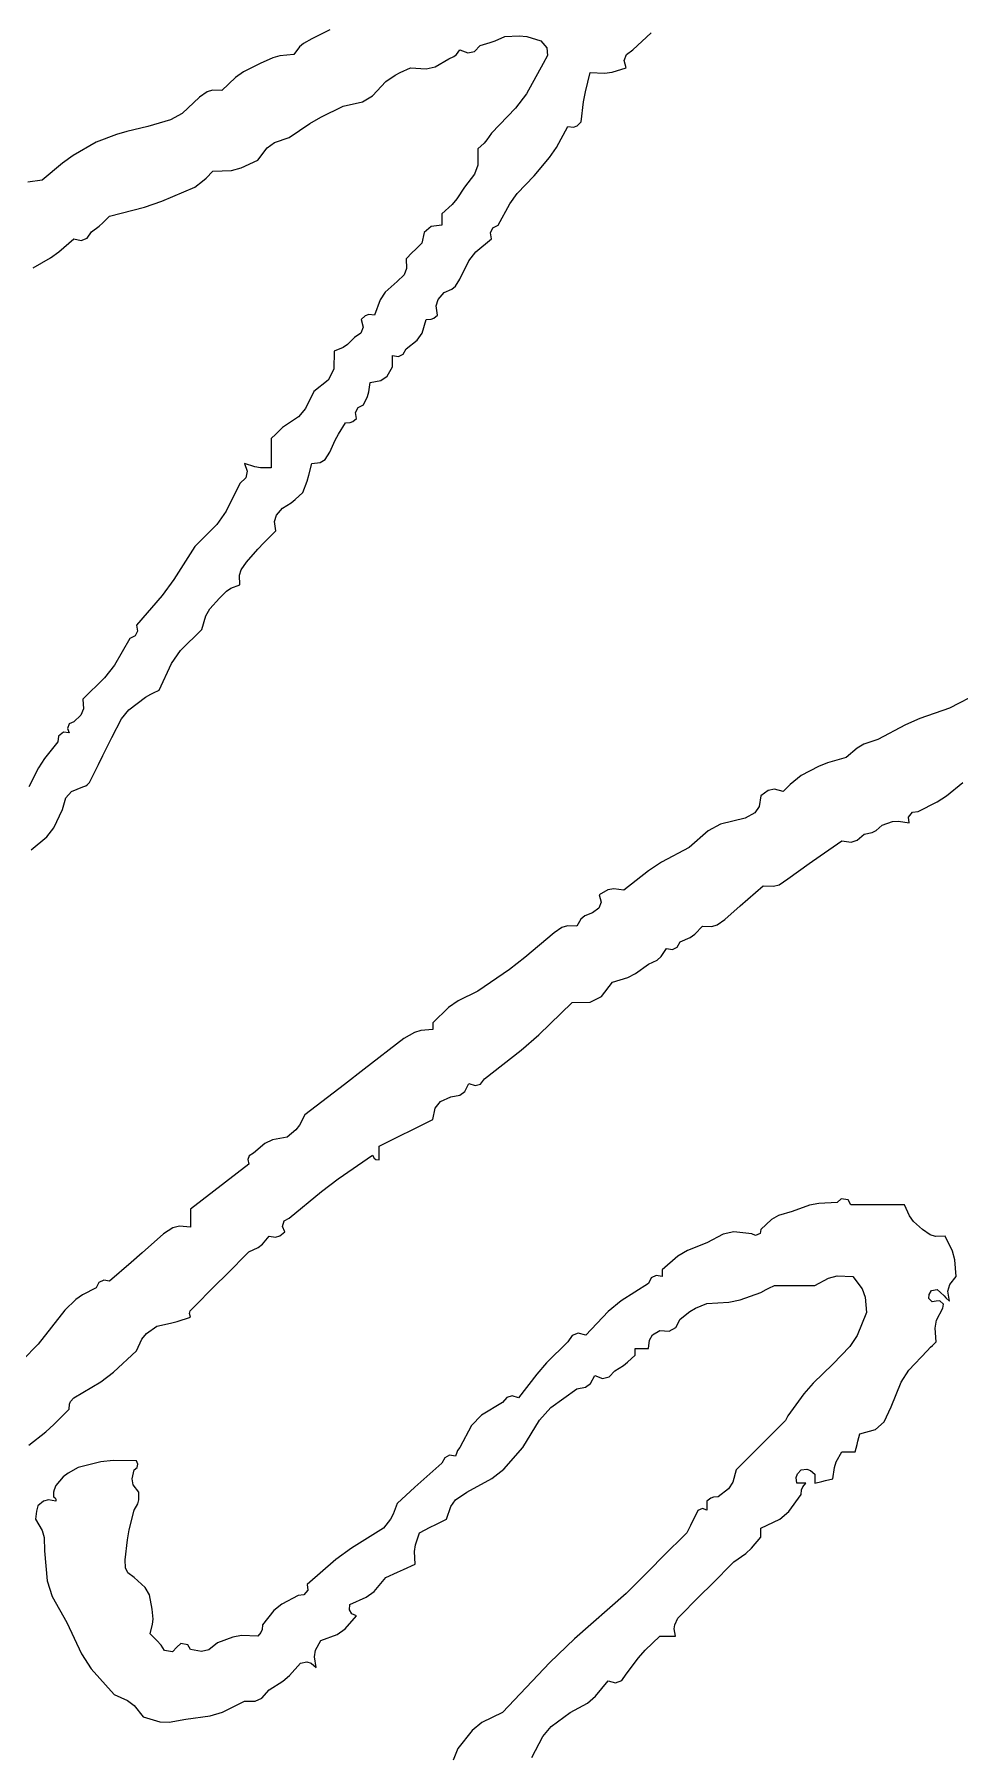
# Model space of a CAD drawing. Header units: inches. Extents: x 0 to 508000, y 0 to 738838.
# Drawn here: x 507009.3 to 507064.1, y 201163.1 to 201265 of the extents above; entities that cross this region are included whole.
import ezdxf

# ---------------------------------------------------------------- set-up
doc = ezdxf.new("R2010")
doc.units = ezdxf.units.IN
doc.header["$LTSCALE"] = 1000
doc.header["$MEASUREMENT"] = 0
doc.layers.get('0').update_dxf_attribs({"true_color": 0xffffff})
doc.layers.add('TK-TEXT', color=4, linetype='Continuous', true_color=0x00ffff)

# ---------------------------------------------------------------- blocks, each defined once
blk = doc.blocks.new('A$C4E5A0049')
at = {"lineweight": -3}
for p, q in [((23.6963, 15.955), (23.6705, 15.9407)), ((23.7518, 15.9828), (23.6963, 15.955)), ((24.2485, 15.943), (24.264, 15.9486)), ((24.264, 15.9486), (24.2936, 15.962)), ((24.2936, 15.962), (24.3383, 15.9645)), ((24.3383, 15.9645), (24.362, 15.9616)), ((24.362, 15.9616), (24.4048, 15.9481)), ((24.4048, 15.9481), (24.423, 15.927)), ((24.6895, 15.9203), (24.7462, 15.9728)), ((23.5758, 15.8964), (23.5365, 15.8786)), ((23.5978, 15.9022), (23.5758, 15.8964)), ((23.6407, 15.9064), (23.5978, 15.9022)), ((23.6584, 15.9301), (23.6407, 15.9064)), ((23.6705, 15.9407), (23.6584, 15.9301)), ((24.12, 15.8925), (24.1361, 15.9)), ((24.1361, 15.9), (24.1438, 15.9062)), ((24.1438, 15.9062), (24.1547, 15.9203)), ((24.1547, 15.9203), (24.1786, 15.9112)), ((24.1786, 15.9112), (24.1994, 15.9158)), ((24.1994, 15.9158), (24.2172, 15.9342)), ((24.2172, 15.9342), (24.2485, 15.943)), ((24.4255, 15.9029), (24.4117, 15.8786)), ((24.423, 15.927), (24.4255, 15.9029)), ((24.6629, 15.8877), (24.67, 15.9068)), ((24.67, 15.9068), (24.6895, 15.9203)), ((23.4849, 15.8526), (23.4602, 15.8352)), ((23.5365, 15.8786), (23.4849, 15.8526)), ((23.9255, 15.823), (23.9544, 15.8425)), ((23.9544, 15.8425), (23.9699, 15.8509)), ((23.9699, 15.8509), (24.0019, 15.8647)), ((24.0019, 15.8647), (24.0503, 15.862)), ((24.0503, 15.862), (24.0778, 15.8685)), ((24.0778, 15.8685), (24.12, 15.8925)), ((24.4117, 15.8786), (24.3602, 15.7845)), ((24.5429, 15.7905), (24.5576, 15.8508)), ((24.5576, 15.8508), (24.6023, 15.8483)), ((24.6023, 15.8483), (24.626, 15.8512)), ((24.626, 15.8512), (24.6687, 15.8647)), ((24.6687, 15.8647), (24.6629, 15.8877)), ((23.3727, 15.7911), (23.349, 15.7744)), ((23.3894, 15.7961), (23.3727, 15.7911)), ((23.4184, 15.7953), (23.3894, 15.7961)), ((23.4602, 15.8352), (23.4184, 15.7953)), ((23.884, 15.7783), (23.9255, 15.823)), ((24.5373, 15.7597), (24.5429, 15.7905)), ((23.349, 15.7744), (23.2955, 15.7241)), ((23.7242, 15.7127), (23.7935, 15.7466)), ((23.7935, 15.7466), (23.853, 15.7603)), ((23.853, 15.7603), (23.884, 15.7783)), ((24.327, 15.7399), (24.2519, 15.6633)), ((24.3602, 15.7845), (24.327, 15.7399)), ((24.5298, 15.698), (24.5373, 15.7597)), ((23.1892, 15.6841), (23.1243, 15.6685)), ((23.2599, 15.704), (23.1892, 15.6841)), ((23.2955, 15.7241), (23.2599, 15.704)), ((23.6268, 15.6494), (23.6905, 15.6931)), ((23.6905, 15.6931), (23.7242, 15.7127)), ((24.453, 15.619), (24.4881, 15.6841)), ((24.4881, 15.6841), (24.5056, 15.6821)), ((24.5056, 15.6821), (24.517, 15.686)), ((24.517, 15.686), (24.5298, 15.698)), ((23.0294, 15.6355), (22.9589, 15.5943)), ((23.0921, 15.6587), (23.0294, 15.6355)), ((23.1243, 15.6685), (23.0921, 15.6587)), ((23.5582, 15.6182), (23.5813, 15.6347)), ((23.5813, 15.6347), (23.6268, 15.6494)), ((24.2291, 15.632), (24.2103, 15.6147)), ((24.2377, 15.642), (24.2291, 15.632)), ((24.2519, 15.6633), (24.2377, 15.642)), ((22.9589, 15.5943), (22.925, 15.5703)), ((23.4777, 15.5556), (23.5296, 15.5799)), ((23.5296, 15.5799), (23.5582, 15.6182)), ((24.2103, 15.6147), (24.2096, 15.5646)), ((24.3839, 15.5313), (24.4317, 15.5878)), ((24.4317, 15.5878), (24.453, 15.619)), ((22.925, 15.5703), (22.8627, 15.5174)), ((23.3585, 15.5146), (23.3697, 15.5244)), ((23.3697, 15.5244), (23.3906, 15.5452)), ((23.3906, 15.5452), (23.4478, 15.5481)), ((23.4478, 15.5481), (23.4777, 15.5556)), ((24.1995, 15.536), (24.1686, 15.4966)), ((24.2096, 15.5646), (24.1995, 15.536)), ((24.3316, 15.4768), (24.3839, 15.5313)), ((22.8627, 15.5174), (22.8182, 15.5118)), ((23.2324, 15.4529), (23.3351, 15.4966)), ((23.3351, 15.4966), (23.3585, 15.5146)), ((24.1686, 15.4966), (24.145, 15.4601)), ((24.3086, 15.4451), (24.3316, 15.4768)), ((23.0711, 15.4063), (23.179, 15.4347)), ((23.179, 15.4347), (23.2324, 15.4529)), ((24.1307, 15.443), (24.0991, 15.4132)), ((24.145, 15.4601), (24.1307, 15.443)), ((24.2728, 15.3785), (24.3086, 15.4451)), ((23.0156, 15.3577), (23.0389, 15.3757)), ((23.0389, 15.3757), (23.0501, 15.3855)), ((23.0501, 15.3855), (23.0711, 15.4063)), ((24.0659, 15.3747), (24.0443, 15.3555)), ((24.0991, 15.3785), (24.0659, 15.3747)), ((24.0991, 15.4132), (24.0991, 15.3993)), ((24.0991, 15.3993), (24.0991, 15.3924)), ((24.0991, 15.3924), (24.0991, 15.3785)), ((24.2488, 15.3552), (24.2562, 15.37)), ((24.2562, 15.37), (24.2728, 15.3785)), ((22.9139, 15.2958), (22.96, 15.3368)), ((22.96, 15.3368), (22.983, 15.331)), ((22.983, 15.331), (23.002, 15.3382)), ((23.002, 15.3382), (23.0156, 15.3577)), ((24.0366, 15.3229), (24.0172, 15.3035)), ((24.0443, 15.3555), (24.0366, 15.3229)), ((24.2035, 15.2959), (24.2519, 15.3368)), ((24.2519, 15.3368), (24.2488, 15.3552)), ((22.835, 15.2465), (22.8884, 15.2773)), ((22.8884, 15.2773), (22.9139, 15.2958)), ((24.0074, 15.2938), (23.988, 15.2743)), ((23.988, 15.2743), (23.9898, 15.2444)), ((24.0172, 15.3035), (24.0074, 15.2938)), ((24.1547, 15.2118), (24.1824, 15.2688)), ((24.1824, 15.2688), (24.2035, 15.2959)), ((23.9602, 15.2049), (23.9233, 15.171)), ((23.9821, 15.2252), (23.9602, 15.2049)), ((23.9898, 15.2444), (23.9821, 15.2252)), ((24.1407, 15.1903), (24.1547, 15.2118)), ((23.9233, 15.171), (23.9079, 15.1477)), ((24.087, 15.1483), (24.1061, 15.1701)), ((24.1061, 15.1701), (24.1294, 15.1807)), ((24.1294, 15.1807), (24.1407, 15.1903)), ((23.8619, 15.0988), (23.8491, 15.0868)), ((23.8733, 15.1026), (23.8619, 15.0988)), ((23.8908, 15.1007), (23.8733, 15.1026)), ((23.9079, 15.1477), (23.8908, 15.1007)), ((24.0738, 15.0911), (24.0852, 15.1007)), ((24.0813, 15.1294), (24.087, 15.1483)), ((24.0852, 15.1007), (24.0813, 15.1294)), ((23.8477, 15.0447), (23.8282, 15.0312)), ((23.8549, 15.0637), (23.8477, 15.0447)), ((23.8491, 15.0868), (23.8549, 15.0637)), ((24.0227, 15.0234), (24.0375, 15.0448)), ((24.0375, 15.0448), (24.0505, 15.0868)), ((24.0505, 15.0868), (24.0654, 15.0877)), ((24.0654, 15.0877), (24.0738, 15.0911)), ((23.7937, 15.0006), (23.7657, 14.9895)), ((23.8073, 15.0096), (23.7937, 15.0006)), ((23.8282, 15.0312), (23.8073, 15.0096)), ((23.9795, 14.9799), (23.988, 14.9965)), ((23.988, 14.9965), (24.0227, 15.0234)), ((23.7657, 14.9895), (23.7642, 14.9336)), ((23.9295, 14.9115), (23.9463, 14.9409)), ((23.9463, 14.9617), (23.9463, 14.9756)), ((23.9463, 14.9756), (23.9647, 14.9724)), ((23.9463, 14.9548), (23.9463, 14.9617)), ((23.9463, 14.9409), (23.9463, 14.9548)), ((23.9647, 14.9724), (23.9795, 14.9799)), ((23.747, 14.8992), (23.7032, 14.8645)), ((23.7642, 14.9336), (23.747, 14.8992)), ((23.8732, 14.8635), (23.8769, 14.8923)), ((23.8769, 14.8923), (23.9103, 14.898)), ((23.9103, 14.898), (23.9295, 14.9115)), ((23.7032, 14.8645), (23.6769, 14.8116)), ((23.856, 14.8228), (23.8688, 14.8489)), ((23.8688, 14.8489), (23.8732, 14.8635)), ((23.6549, 14.7865), (23.606, 14.7534)), ((23.6769, 14.8116), (23.6549, 14.7865)), ((23.8237, 14.7715), (23.8352, 14.7811)), ((23.832, 14.7995), (23.8394, 14.8144)), ((23.8352, 14.7811), (23.832, 14.7995)), ((23.8394, 14.8144), (23.856, 14.8228)), ((23.5851, 14.7325), (23.5712, 14.7186)), ((23.5921, 14.7395), (23.5851, 14.7325)), ((23.606, 14.7534), (23.5921, 14.7395)), ((23.7691, 14.7142), (23.7789, 14.7324)), ((23.7789, 14.7324), (23.8005, 14.7673)), ((23.8005, 14.7673), (23.8154, 14.7682)), ((23.8154, 14.7682), (23.8237, 14.7715)), ((23.5712, 14.7186), (23.5712, 14.6825)), ((23.5712, 14.6825), (23.5712, 14.6645)), ((23.7383, 14.6545), (23.7518, 14.677)), ((23.7518, 14.677), (23.7691, 14.7142)), ((23.5199, 14.6313), (23.4879, 14.6422)), ((23.4879, 14.6422), (23.497, 14.6183)), ((23.497, 14.6183), (23.4924, 14.5975)), ((23.5374, 14.6284), (23.5199, 14.6313)), ((23.5712, 14.6283), (23.5374, 14.6284)), ((23.5712, 14.6645), (23.5712, 14.6283)), ((23.6874, 14.6055), (23.6963, 14.6422)), ((23.6963, 14.6422), (23.7224, 14.6446)), ((23.7224, 14.6446), (23.7383, 14.6545)), ((23.474, 14.5797), (23.4319, 14.4939)), ((23.4924, 14.5975), (23.474, 14.5797)), ((23.6685, 14.5519), (23.6818, 14.5873)), ((23.6818, 14.5873), (23.6874, 14.6055)), ((23.606, 14.5033), (23.6327, 14.5204)), ((23.6327, 14.5204), (23.6454, 14.5303)), ((23.6454, 14.5303), (23.6685, 14.5519)), ((23.4319, 14.4939), (23.4026, 14.4529)), ((23.5812, 14.4626), (23.5868, 14.4815)), ((23.5851, 14.4338), (23.5812, 14.4626)), ((23.5868, 14.4815), (23.606, 14.5033)), ((23.4026, 14.4529), (23.3351, 14.3852)), ((23.5478, 14.3961), (23.5851, 14.4338)), ((23.3351, 14.3852), (23.2702, 14.2829)), ((23.4948, 14.3366), (23.5297, 14.3766)), ((23.5297, 14.3766), (23.5478, 14.3961)), ((23.4731, 14.2961), (23.4781, 14.3129)), ((23.4781, 14.3129), (23.4948, 14.3366)), ((23.2702, 14.2829), (23.2337, 14.2338)), ((23.4115, 14.2255), (23.4324, 14.247)), ((23.4324, 14.247), (23.446, 14.2561)), ((23.446, 14.2561), (23.474, 14.2671)), ((23.474, 14.2671), (23.4731, 14.2961)), ((23.2337, 14.2338), (23.1545, 14.1421)), ((23.3812, 14.1925), (23.4115, 14.2255)), ((23.1545, 14.1421), (23.1577, 14.1237)), ((23.3559, 14.1282), (23.3689, 14.1711)), ((23.3689, 14.1711), (23.3812, 14.1925)), ((23.1336, 14.1004), (23.0861, 14.0181)), ((23.1502, 14.1089), (23.1336, 14.1004)), ((23.1577, 14.1237), (23.1502, 14.1089)), ((23.2906, 14.0638), (23.3559, 14.1282)), ((23.2625, 14.0239), (23.2906, 14.0638)), ((23.0861, 14.0181), (23.0558, 13.9792)), ((23.2239, 13.9407), (23.2625, 14.0239)), ((23.0558, 13.9792), (22.9878, 13.9129)), ((23.1823, 13.9198), (23.1989, 13.9282)), ((23.1989, 13.9282), (23.2073, 13.9323)), ((23.2073, 13.9323), (23.2239, 13.9407)), ((25.7604, 13.9328), (25.6689, 13.8851)), ((22.9899, 13.883), (22.9821, 13.8636)), ((22.9878, 13.9129), (22.9899, 13.883)), ((23.1076, 13.8528), (23.1305, 13.8803)), ((23.1305, 13.8803), (23.1823, 13.9198)), ((25.6689, 13.8851), (25.5774, 13.8529)), ((22.9464, 13.8371), (22.9406, 13.8226)), ((22.9406, 13.8226), (22.9461, 13.8087)), ((22.96, 13.8434), (22.9464, 13.8371)), ((22.9821, 13.8636), (22.96, 13.8434)), ((23.0781, 13.7948), (23.1076, 13.8528)), ((25.5324, 13.8333), (25.4467, 13.7879)), ((25.5774, 13.8529), (25.5324, 13.8333)), ((22.9114, 13.7809), (22.8697, 13.7294)), ((22.9132, 13.7986), (22.9114, 13.7809)), ((22.9284, 13.8108), (22.9132, 13.7986)), ((22.9461, 13.8087), (22.9284, 13.8108)), ((23.0503, 13.7392), (23.0781, 13.7948)), ((25.4042, 13.7737), (25.3832, 13.7617)), ((25.4467, 13.7879), (25.4042, 13.7737)), ((22.8697, 13.7294), (22.8513, 13.701)), ((23.0364, 13.7115), (23.0503, 13.7392)), ((25.2919, 13.7159), (25.2635, 13.7045)), ((25.3494, 13.7323), (25.2919, 13.7159)), ((25.3832, 13.7617), (25.3494, 13.7323)), ((22.8513, 13.701), (22.8211, 13.642)), ((23.0086, 13.6559), (23.0364, 13.7115)), ((25.2105, 13.6767), (25.1871, 13.6587)), ((25.2635, 13.7045), (25.2105, 13.6767)), ((22.9253, 13.5725), (22.9356, 13.6085)), ((22.9356, 13.6085), (22.9531, 13.628)), ((22.9531, 13.628), (22.9878, 13.642)), ((22.9878, 13.642), (22.9971, 13.6455)), ((22.9971, 13.6455), (23.0017, 13.6486)), ((23.0017, 13.6486), (23.0086, 13.6559)), ((25.0855, 13.6142), (25.0797, 13.5808)), ((25.1084, 13.6308), (25.0855, 13.6142)), ((25.1274, 13.6346), (25.1084, 13.6308)), ((25.1549, 13.6281), (25.1274, 13.6346)), ((25.1759, 13.6489), (25.1549, 13.6281)), ((25.1871, 13.6587), (25.1759, 13.6489)), ((25.6308, 13.5956), (25.6592, 13.6141)), ((25.6592, 13.6141), (25.7106, 13.6559)), ((22.8986, 13.5151), (22.9253, 13.5725)), ((25.0663, 13.5616), (25.0368, 13.5448)), ((25.0797, 13.5808), (25.0663, 13.5616)), ((25.5418, 13.5485), (25.554, 13.5638)), ((25.554, 13.5638), (25.5717, 13.5656)), ((25.5717, 13.5656), (25.6308, 13.5956)), ((22.8772, 13.4875), (22.8986, 13.5151)), ((24.922, 13.5061), (24.8632, 13.4545)), ((24.9608, 13.5263), (24.922, 13.5061)), ((25.0368, 13.5448), (24.9608, 13.5263)), ((25.4295, 13.5004), (25.4424, 13.5069)), ((25.4424, 13.5069), (25.4606, 13.5239)), ((25.4606, 13.5239), (25.4922, 13.5346)), ((25.4922, 13.5346), (25.5109, 13.5362)), ((25.5109, 13.5362), (25.5439, 13.5309)), ((25.5439, 13.5309), (25.5418, 13.5485)), ((22.828, 13.4475), (22.8772, 13.4875)), ((24.8632, 13.4545), (24.7783, 13.409)), ((25.2684, 13.4286), (25.3355, 13.4753)), ((25.3355, 13.4753), (25.3643, 13.4713)), ((25.3643, 13.4713), (25.3832, 13.477)), ((25.3832, 13.477), (25.405, 13.4961)), ((25.405, 13.4961), (25.4295, 13.5004)), ((24.7783, 13.409), (24.7374, 13.3822)), ((25.1688, 13.3572), (25.2351, 13.405)), ((25.2351, 13.405), (25.2684, 13.4286)), ((24.7374, 13.3822), (24.6618, 13.3225)), ((25.1425, 13.3395), (25.1688, 13.3572)), ((24.6126, 13.3236), (24.5854, 13.3086)), ((24.5854, 13.3086), (24.5912, 13.2856)), ((24.631, 13.3269), (24.6126, 13.3236)), ((24.6618, 13.3225), (24.631, 13.3269)), ((25.0217, 13.2737), (25.0453, 13.2945)), ((25.0453, 13.2945), (25.0924, 13.3364)), ((25.0924, 13.3364), (25.124, 13.3345)), ((25.124, 13.3345), (25.1425, 13.3395)), ((24.5408, 13.2434), (24.529, 13.2334)), ((24.5645, 13.253), (24.5408, 13.2434)), ((24.584, 13.2666), (24.5645, 13.253)), ((24.5912, 13.2856), (24.584, 13.2666)), ((24.9743, 13.2322), (25.0217, 13.2737)), ((24.4464, 13.1905), (24.3555, 13.1139)), ((24.4702, 13.2072), (24.4464, 13.1905)), ((24.4869, 13.2122), (24.4702, 13.2072)), ((24.5159, 13.2113), (24.4869, 13.2122)), ((24.529, 13.2334), (24.5159, 13.2113)), ((24.8665, 13.1764), (24.8814, 13.1868)), ((24.8814, 13.1868), (24.9049, 13.2113)), ((24.9049, 13.2113), (24.9339, 13.2105)), ((24.9339, 13.2105), (24.9506, 13.2155)), ((24.9506, 13.2155), (24.9743, 13.2322)), ((24.7772, 13.1174), (24.7937, 13.1419)), ((24.7937, 13.1419), (24.8121, 13.1387)), ((24.8121, 13.1387), (24.8269, 13.1461)), ((24.8269, 13.1461), (24.8354, 13.1627)), ((24.8354, 13.1627), (24.8665, 13.1764)), ((24.3081, 13.0776), (24.2103, 13.0099)), ((24.3555, 13.1139), (24.3081, 13.0776)), ((24.6975, 13.0646), (24.7382, 13.0933)), ((24.7382, 13.0933), (24.7646, 13.1064)), ((24.7646, 13.1064), (24.7772, 13.1174)), ((24.5923, 12.9939), (24.627, 13.0377)), ((24.627, 13.0377), (24.6743, 13.053)), ((24.6743, 13.053), (24.6975, 13.0646)), ((24.1491, 12.9806), (24.1198, 12.9601)), ((24.2103, 13.0099), (24.1491, 12.9806)), ((24.3982, 12.8758), (24.502, 12.9752)), ((24.502, 12.9752), (24.5579, 12.9767)), ((24.5579, 12.9767), (24.5923, 12.9939)), ((24.1198, 12.9601), (24.0713, 12.9127)), ((23.981, 12.864), (23.8589, 12.7694)), ((24.014, 12.8825), (23.981, 12.864)), ((24.0337, 12.8885), (24.014, 12.8825)), ((24.0713, 12.8918), (24.0337, 12.8885)), ((24.0713, 12.9127), (24.0713, 12.9043)), ((24.0713, 12.9043), (24.0713, 12.9002)), ((24.0713, 12.9002), (24.0713, 12.8918)), ((24.3438, 12.8283), (24.3982, 12.8758)), ((24.2311, 12.739), (24.3438, 12.8283)), ((23.8589, 12.7694), (23.7978, 12.7222)), ((23.7978, 12.7222), (23.6754, 12.6279)), ((24.1694, 12.7006), (24.1825, 12.7251)), ((24.1825, 12.7251), (24.2016, 12.7184)), ((24.2016, 12.7184), (24.2184, 12.7232)), ((24.2184, 12.7232), (24.2311, 12.739)), ((24.0782, 12.6489), (24.0944, 12.6691)), ((24.0944, 12.6691), (24.1269, 12.6834)), ((24.1269, 12.6834), (24.1541, 12.6891)), ((24.1541, 12.6891), (24.1694, 12.7006)), ((23.6754, 12.6279), (23.6586, 12.5965)), ((24.0046, 12.5807), (24.0713, 12.614)), ((24.0713, 12.614), (24.0782, 12.6489)), ((23.5746, 12.5502), (23.551, 12.5392)), ((23.6199, 12.5584), (23.5746, 12.5502)), ((23.6467, 12.5817), (23.6199, 12.5584)), ((23.6586, 12.5965), (23.6467, 12.5817)), ((23.9046, 12.5306), (23.9713, 12.5641)), ((23.9713, 12.5641), (24.0046, 12.5807)), ((23.5032, 12.5016), (23.4984, 12.4896)), ((23.5157, 12.5098), (23.5032, 12.5016)), ((23.551, 12.5392), (23.5157, 12.5098)), ((23.7777, 12.4296), (23.8838, 12.5028)), ((23.8838, 12.5028), (23.8889, 12.4942)), ((23.8889, 12.4942), (23.8947, 12.4903)), ((23.9046, 12.514), (23.9046, 12.5306)), ((23.9046, 12.5056), (23.9046, 12.514)), ((23.9046, 12.489), (23.9046, 12.5056)), ((23.5018, 12.4751), (23.4291, 12.4201)), ((23.4984, 12.4896), (23.5018, 12.4751)), ((23.8947, 12.4903), (23.9046, 12.489)), ((23.393, 12.3923), (23.3212, 12.3361)), ((23.4291, 12.4201), (23.393, 12.3923)), ((23.6268, 12.3084), (23.7261, 12.3906)), ((23.7261, 12.3906), (23.7777, 12.4296)), ((23.3212, 12.3361), (23.3212, 12.3139)), ((25.236, 12.3485), (25.1827, 12.3292)), ((25.265, 12.3543), (25.236, 12.3485)), ((25.3216, 12.357), (25.265, 12.3543)), ((25.334, 12.3685), (25.3216, 12.357)), ((25.3553, 12.3649), (25.334, 12.3685)), ((25.3633, 12.35), (25.3553, 12.3649)), ((25.43, 12.35), (25.3633, 12.35)), ((25.4633, 12.35), (25.43, 12.35)), ((25.53, 12.35), (25.4633, 12.35)), ((25.5448, 12.3152), (25.53, 12.35)), ((23.2869, 12.2834), (23.2667, 12.2783)), ((23.3212, 12.2806), (23.2869, 12.2834)), ((23.3212, 12.3139), (23.3212, 12.3028)), ((23.3212, 12.3028), (23.3212, 12.2806)), ((23.6056, 12.2827), (23.6114, 12.2999)), ((23.6129, 12.2667), (23.6056, 12.2827)), ((23.6114, 12.2999), (23.6268, 12.3084)), ((25.1179, 12.3045), (25.0855, 12.2736)), ((25.1396, 12.317), (25.1179, 12.3045)), ((25.1827, 12.3292), (25.1396, 12.317)), ((25.557, 12.2984), (25.5448, 12.3152)), ((25.5856, 12.2736), (25.557, 12.2984)), ((23.2378, 12.2597), (23.1714, 12.2011)), ((23.2667, 12.2783), (23.2378, 12.2597)), ((23.5305, 12.2175), (23.5443, 12.2282)), ((23.5443, 12.2282), (23.5643, 12.2528)), ((23.5643, 12.2528), (23.5843, 12.2495)), ((23.5843, 12.2495), (23.5977, 12.2534)), ((23.5977, 12.2534), (23.6129, 12.2667)), ((24.9188, 12.232), (24.8582, 12.209)), ((24.9684, 12.2592), (24.9188, 12.232)), ((25.0013, 12.2658), (24.9684, 12.2592)), ((25.0577, 12.2597), (25.0013, 12.2658)), ((25.0689, 12.2545), (25.0577, 12.2597)), ((25.0829, 12.2615), (25.0689, 12.2545)), ((25.0855, 12.2736), (25.0829, 12.2615)), ((25.6093, 12.2569), (25.5856, 12.2736)), ((25.626, 12.2519), (25.6093, 12.2569)), ((25.655, 12.2528), (25.626, 12.2519)), ((25.6777, 12.2061), (25.655, 12.2528)), ((23.1714, 12.2011), (23.1381, 12.1719)), ((23.4323, 12.1347), (23.5018, 12.2042)), ((23.5018, 12.2042), (23.5305, 12.2175)), ((24.8286, 12.1913), (24.7798, 12.1486)), ((24.8582, 12.209), (24.8286, 12.1913)), ((25.6851, 12.1795), (25.6777, 12.2061)), ((25.6898, 12.1278), (25.6851, 12.1795)), ((23.1381, 12.1719), (23.0711, 12.1139)), ((23.3976, 12.1), (23.4323, 12.1347)), ((24.7466, 12.1235), (24.7382, 12.1069)), ((24.7615, 12.1309), (24.7466, 12.1235)), ((24.7798, 12.1278), (24.7615, 12.1309)), ((24.7798, 12.1486), (24.7798, 12.1403)), ((24.7798, 12.1403), (24.7798, 12.1361)), ((24.7798, 12.1361), (24.7798, 12.1278)), ((25.2522, 12.1), (25.2947, 12.1234)), ((25.2947, 12.1234), (25.3218, 12.1297)), ((25.3218, 12.1297), (25.3703, 12.1278)), ((25.3703, 12.1278), (25.3988, 12.0898)), ((25.6694, 12.1035), (25.6898, 12.1278)), ((22.9869, 12.0713), (22.9666, 12.0568)), ((23.0294, 12.093), (22.9869, 12.0713)), ((23.0379, 12.1096), (23.0294, 12.093)), ((23.0528, 12.1171), (23.0379, 12.1096)), ((23.0711, 12.1139), (23.0528, 12.1171)), ((23.3281, 12.0305), (23.3976, 12.1)), ((24.7382, 12.1069), (24.6533, 12.0527)), ((25.0216, 12.0556), (25.0855, 12.0791)), ((25.0855, 12.0791), (25.1021, 12.0875)), ((25.1021, 12.0875), (25.1105, 12.0916)), ((25.1105, 12.0916), (25.1271, 12.1)), ((25.1271, 12.1), (25.1772, 12.1)), ((25.1772, 12.1), (25.2022, 12.1)), ((25.2022, 12.1), (25.2522, 12.1)), ((25.3988, 12.0898), (25.4085, 12.064)), ((25.6047, 12.0605), (25.6064, 12.0722)), ((25.6064, 12.0722), (25.6128, 12.0848)), ((25.6128, 12.0848), (25.6304, 12.0884)), ((25.6304, 12.0884), (25.6412, 12.0791)), ((25.6412, 12.0791), (25.6523, 12.068)), ((25.6523, 12.068), (25.6578, 12.0625)), ((25.6637, 12.0826), (25.6694, 12.1035)), ((25.6689, 12.0514), (25.6637, 12.0826)), ((22.9322, 12.0236), (22.8498, 11.9184)), ((22.9666, 12.0568), (22.9322, 12.0236)), ((23.3185, 12.0139), (23.3206, 12.0219)), ((23.3212, 12.0027), (23.3185, 12.0139)), ((23.3206, 12.0219), (23.3281, 12.0305)), ((24.6133, 12.0199), (24.5437, 11.9472)), ((24.6533, 12.0527), (24.6133, 12.0199)), ((24.8354, 11.9958), (24.8654, 12.0201)), ((24.8654, 12.0201), (24.8829, 12.0302)), ((24.8829, 12.0302), (24.9188, 12.0444)), ((24.9188, 12.0444), (24.9868, 12.0483)), ((24.9868, 12.0483), (25.0216, 12.0556)), ((25.4119, 12.0166), (25.3834, 11.9459)), ((25.4085, 12.064), (25.4119, 12.0166)), ((25.6156, 12.0496), (25.6047, 12.0605)), ((25.6273, 12.0514), (25.6156, 12.0496)), ((25.6389, 12.0531), (25.6273, 12.0514)), ((25.629, 11.9926), (25.6481, 12.0305)), ((25.6498, 12.0422), (25.6389, 12.0531)), ((25.6481, 12.0305), (25.6498, 12.0422)), ((25.6578, 12.0625), (25.6689, 12.0514)), ((23.1848, 11.9521), (23.217, 11.9749)), ((23.217, 11.9749), (23.2593, 11.9835)), ((23.2593, 11.9835), (23.2803, 11.9891)), ((23.2803, 11.9891), (23.3212, 12.0027)), ((24.7505, 11.9475), (24.7729, 11.9611)), ((24.7729, 11.9611), (24.8014, 11.9587)), ((24.8014, 11.9587), (24.8223, 11.9703)), ((24.8223, 11.9703), (24.8354, 11.9958)), ((25.6242, 11.9687), (25.629, 11.9926)), ((25.6273, 11.9263), (25.6242, 11.9687)), ((22.8498, 11.9184), (22.8012, 11.8698)), ((23.1545, 11.8985), (23.1705, 11.9347)), ((23.1705, 11.9347), (23.1848, 11.9521)), ((24.4881, 11.9263), (24.4228, 11.8608)), ((24.5016, 11.9458), (24.4881, 11.9263)), ((24.5207, 11.953), (24.5016, 11.9458)), ((24.5437, 11.9472), (24.5207, 11.953)), ((24.7382, 11.9055), (24.7405, 11.9316)), ((24.7405, 11.9316), (24.7505, 11.9475)), ((25.361, 11.9115), (25.3077, 11.8569)), ((25.3834, 11.9459), (25.361, 11.9115)), ((25.5995, 11.8985), (25.6106, 11.9097)), ((25.6106, 11.9097), (25.6161, 11.9152)), ((25.6161, 11.9152), (25.6273, 11.9263)), ((23.0832, 11.8323), (23.1545, 11.8985)), ((24.4228, 11.8608), (24.392, 11.8258)), ((24.6607, 11.8531), (24.6734, 11.863)), ((24.6734, 11.863), (24.6965, 11.8847)), ((24.6965, 11.8972), (24.6965, 11.9055)), ((24.6965, 11.9055), (24.7132, 11.9055)), ((24.6965, 11.893), (24.6965, 11.8972)), ((24.6965, 11.8847), (24.6965, 11.893)), ((24.7132, 11.9055), (24.7215, 11.9055)), ((24.7215, 11.9055), (24.7382, 11.9055)), ((25.3077, 11.8569), (25.2468, 11.7981)), ((25.5432, 11.8382), (25.5995, 11.8985)), ((22.96, 11.7527), (23.0435, 11.8025)), ((23.0435, 11.8025), (23.0832, 11.8323)), ((24.392, 11.8258), (24.3353, 11.7527)), ((24.5584, 11.7976), (24.5715, 11.8221)), ((24.5715, 11.8221), (24.5954, 11.813)), ((24.5954, 11.813), (24.6161, 11.8176)), ((24.6161, 11.8176), (24.634, 11.836)), ((24.634, 11.836), (24.6607, 11.8531)), ((25.4883, 11.7249), (25.5196, 11.8012)), ((25.5196, 11.8012), (25.5432, 11.8382)), ((22.9504, 11.7412), (22.96, 11.7527)), ((24.2993, 11.7545), (24.2867, 11.7388)), ((24.3162, 11.7594), (24.2993, 11.7545)), ((24.3353, 11.7527), (24.3162, 11.7594)), ((24.4363, 11.7227), (24.5159, 11.7805)), ((24.5159, 11.7805), (24.5431, 11.7861)), ((24.5431, 11.7861), (24.5584, 11.7976)), ((25.2185, 11.7657), (25.1688, 11.6971)), ((25.2468, 11.7981), (25.2185, 11.7657)), ((22.8989, 11.6705), (22.9461, 11.7179)), ((22.9461, 11.7179), (22.9471, 11.7329)), ((22.9471, 11.7329), (22.9504, 11.7412)), ((24.2209, 11.6995), (24.1906, 11.6676)), ((24.2867, 11.7388), (24.2209, 11.6995)), ((24.4004, 11.6838), (24.4363, 11.7227)), ((25.1688, 11.6971), (25.166, 11.6916)), ((25.467, 11.6783), (25.4883, 11.7249)), ((22.8211, 11.6068), (22.8737, 11.6481)), ((22.8737, 11.6481), (22.8989, 11.6705)), ((24.1906, 11.6676), (24.1547, 11.5999)), ((24.3492, 11.5999), (24.4004, 11.6838)), ((25.1619, 11.6832), (25.1007, 11.6221)), ((25.1647, 11.6888), (25.1619, 11.6832)), ((25.166, 11.6916), (25.1647, 11.6888)), ((25.3855, 11.6193), (25.3911, 11.6415)), ((25.3911, 11.6415), (25.4404, 11.6555)), ((25.4404, 11.6555), (25.467, 11.6783)), ((24.1475, 11.5897), (24.1446, 11.5839)), ((24.1547, 11.5999), (24.1475, 11.5897)), ((24.2907, 11.5329), (24.3492, 11.5999)), ((25.0702, 11.5915), (25.0091, 11.5304)), ((25.1007, 11.6221), (25.0702, 11.5915)), ((25.3772, 11.586), (25.3828, 11.6082)), ((25.3828, 11.6082), (25.3855, 11.6193)), ((22.9739, 11.5373), (22.9425, 11.5205)), ((23.0444, 11.5552), (22.9739, 11.5373)), ((23.0818, 11.5596), (23.0444, 11.5552)), ((23.1545, 11.5582), (23.0818, 11.5596)), ((23.1475, 11.5304), (23.1564, 11.5377)), ((23.1588, 11.5476), (23.1545, 11.5582)), ((23.1564, 11.5377), (23.1588, 11.5476)), ((24.0991, 11.5512), (24.0431, 11.5017)), ((24.1076, 11.5678), (24.0991, 11.5512)), ((24.1224, 11.5753), (24.1076, 11.5678)), ((24.1408, 11.5721), (24.1224, 11.5753)), ((24.1446, 11.5839), (24.1408, 11.5721)), ((25.3077, 11.5026), (25.3128, 11.5374)), ((25.3128, 11.5374), (25.3187, 11.5551)), ((25.3187, 11.5551), (25.3355, 11.586)), ((25.3355, 11.586), (25.3522, 11.586)), ((25.3522, 11.586), (25.3605, 11.586)), ((25.3605, 11.586), (25.3772, 11.586)), ((22.9044, 11.4818), (22.8994, 11.4685)), ((22.9277, 11.5087), (22.9044, 11.4818)), ((22.9425, 11.5205), (22.9277, 11.5087)), ((23.1406, 11.5029), (23.1475, 11.5304)), ((23.1444, 11.4836), (23.1406, 11.5029)), ((23.1614, 11.4609), (23.1444, 11.4836)), ((24.0431, 11.5017), (24.0153, 11.4767)), ((24.1755, 11.4609), (24.2537, 11.5033)), ((24.2537, 11.5033), (24.2907, 11.5329)), ((24.9983, 11.4918), (24.985, 11.4719)), ((25.0091, 11.5304), (24.9983, 11.4918)), ((25.1946, 11.5062), (25.1984, 11.5176)), ((25.1966, 11.4887), (25.1946, 11.5062)), ((25.2077, 11.4887), (25.1966, 11.4887)), ((25.1984, 11.5176), (25.2105, 11.5304)), ((25.2133, 11.4887), (25.2077, 11.4887)), ((25.2105, 11.5304), (25.228, 11.5324)), ((25.2244, 11.4887), (25.2133, 11.4887)), ((25.2148, 11.4773), (25.2244, 11.4887)), ((25.228, 11.5324), (25.2394, 11.5286)), ((25.2394, 11.5286), (25.2522, 11.5165)), ((25.2522, 11.5165), (25.2522, 11.5054)), ((25.2522, 11.5054), (25.2522, 11.4998)), ((25.2522, 11.4998), (25.2522, 11.4887)), ((25.2522, 11.4887), (25.2744, 11.4943)), ((25.2744, 11.4943), (25.2855, 11.4971)), ((25.2855, 11.4971), (25.3077, 11.5026)), ((22.8666, 11.4337), (22.8488, 11.4193)), ((22.8819, 11.4376), (22.8666, 11.4337)), ((22.9044, 11.4332), (22.8819, 11.4376)), ((22.8979, 11.4612), (22.8975, 11.4471)), ((22.8975, 11.4471), (22.9029, 11.444)), ((22.8994, 11.4685), (22.8979, 11.4612)), ((22.9029, 11.444), (22.9053, 11.4393)), ((22.9053, 11.4393), (22.9044, 11.4332)), ((23.1588, 11.4253), (23.162, 11.438)), ((23.162, 11.438), (23.1614, 11.4609)), ((24.0153, 11.4767), (23.9602, 11.4262)), ((24.1263, 11.4171), (24.1413, 11.4372)), ((24.1413, 11.4372), (24.1755, 11.4609)), ((24.9302, 11.4428), (24.9188, 11.4332)), ((24.9188, 11.4332), (24.9188, 11.422)), ((24.9386, 11.4461), (24.9302, 11.4428)), ((24.9535, 11.4471), (24.9386, 11.4461)), ((24.985, 11.4719), (24.9535, 11.4471)), ((25.1719, 11.4016), (25.2105, 11.454)), ((25.2105, 11.454), (25.2115, 11.4689)), ((25.2115, 11.4689), (25.2148, 11.4773)), ((22.8439, 11.3944), (22.8419, 11.3776)), ((22.8419, 11.3776), (22.8625, 11.3427)), ((22.8453, 11.4027), (22.8439, 11.3944)), ((22.8488, 11.4193), (22.8453, 11.4027)), ((23.1319, 11.3452), (23.1475, 11.4054)), ((23.1475, 11.4054), (23.1588, 11.4253)), ((23.9396, 11.3775), (23.9185, 11.3498)), ((23.9483, 11.3935), (23.9396, 11.3775)), ((23.9602, 11.4262), (23.9483, 11.3935)), ((24.0797, 11.3609), (24.113, 11.3776)), ((24.113, 11.3776), (24.1263, 11.4171)), ((24.884, 11.3915), (24.8729, 11.3693)), ((24.8904, 11.405), (24.884, 11.3915)), ((24.9048, 11.4108), (24.8904, 11.405)), ((24.9188, 11.4054), (24.9048, 11.4108)), ((24.9188, 11.422), (24.9188, 11.4165)), ((24.9188, 11.4165), (24.9188, 11.4054)), ((25.0855, 11.3498), (25.144, 11.3783)), ((25.144, 11.3783), (25.1719, 11.4016)), ((22.8625, 11.3427), (22.8687, 11.3208)), ((23.1263, 11.3143), (23.1319, 11.3452)), ((23.9185, 11.3498), (23.819, 11.2878)), ((24.0172, 11.2986), (24.0297, 11.3359)), ((24.0297, 11.3359), (24.063, 11.3526)), ((24.063, 11.3526), (24.0797, 11.3609)), ((24.8562, 11.3359), (24.7812, 11.2609)), ((24.8674, 11.3581), (24.8562, 11.3359)), ((24.8729, 11.3693), (24.8674, 11.3581)), ((25.0855, 11.3387), (25.0855, 11.3498)), ((25.0855, 11.3331), (25.0855, 11.3387)), ((25.0855, 11.322), (25.0855, 11.3331)), ((22.8687, 11.3208), (22.8697, 11.2803)), ((22.8697, 11.2803), (22.8781, 11.1876)), ((23.1197, 11.2526), (23.1263, 11.3143)), ((23.819, 11.2878), (23.7712, 11.2527)), ((24.0143, 11.2779), (24.0172, 11.2986)), ((24.0158, 11.2387), (24.0143, 11.2779)), ((25.0021, 11.2456), (25.0389, 11.272)), ((25.0389, 11.272), (25.056, 11.2877)), ((25.056, 11.2877), (25.0855, 11.322)), ((23.1199, 11.2277), (23.1197, 11.2526)), ((23.1277, 11.212), (23.1199, 11.2277)), ((23.7712, 11.2527), (23.6824, 11.1762)), ((23.9616, 11.2137), (23.9797, 11.222)), ((23.9797, 11.222), (24.0158, 11.2387)), ((24.7437, 11.2234), (24.6687, 11.1484)), ((24.7812, 11.2609), (24.7437, 11.2234)), ((24.9327, 11.1762), (25.0021, 11.2456)), ((22.8781, 11.1876), (22.8933, 11.1391)), ((23.1475, 11.197), (23.1277, 11.212)), ((23.1807, 11.1669), (23.1475, 11.197)), ((23.194, 11.1436), (23.1807, 11.1669)), ((23.6824, 11.1762), (23.6842, 11.1585)), ((23.8895, 11.1546), (23.9255, 11.197)), ((23.9255, 11.197), (23.9616, 11.2137)), ((24.8979, 11.1414), (24.9327, 11.1762)), ((22.8933, 11.1391), (22.9391, 11.0581)), ((23.2031, 11.0998), (23.194, 11.1436)), ((23.6036, 11.1154), (23.5794, 11.0957)), ((23.6546, 11.1414), (23.6036, 11.1154)), ((23.6723, 11.1435), (23.6546, 11.1414)), ((23.6842, 11.1585), (23.6723, 11.1435)), ((23.8128, 11.0975), (23.8143, 11.1136)), ((23.8143, 11.1136), (23.8651, 11.1363)), ((23.8651, 11.1363), (23.8895, 11.1546)), ((24.6687, 11.1484), (24.5093, 11.0083)), ((24.8285, 11.072), (24.8979, 11.1414)), ((22.9391, 11.0581), (22.9837, 10.9615)), ((23.2054, 11.0691), (23.2031, 11.0998)), ((23.2039, 11.053), (23.2054, 11.0691)), ((23.5794, 11.0957), (23.5435, 11.0511)), ((23.7994, 11.0386), (23.8352, 11.0789)), ((23.8202, 11.0851), (23.8128, 11.0975)), ((23.8352, 11.0789), (23.8202, 11.0851)), ((24.8191, 11.0516), (24.8285, 11.072)), ((23.1961, 11.0233), (23.2039, 11.053)), ((23.21, 11.0095), (23.1961, 11.0233)), ((23.217, 11.0025), (23.21, 11.0095)), ((23.452, 11.0135), (23.4045, 10.9956)), ((23.4789, 11.018), (23.452, 11.0135)), ((23.5296, 11.0164), (23.4789, 11.018)), ((23.5392, 11.0279), (23.5296, 11.0164)), ((23.5425, 11.0362), (23.5392, 11.0279)), ((23.5435, 11.0511), (23.5425, 11.0362)), ((23.724, 11.0025), (23.7745, 11.0215)), ((23.7745, 11.0215), (23.7994, 11.0386)), ((24.5093, 11.0083), (24.4325, 10.9344)), ((24.7277, 10.9725), (24.7729, 11.0164)), ((24.7729, 11.0164), (24.7923, 11.0164)), ((24.7923, 11.0164), (24.8021, 11.0164)), ((24.8021, 11.0164), (24.8215, 11.0164)), ((24.8174, 11.0384), (24.8191, 11.0516)), ((24.8215, 11.0164), (24.8174, 11.0384)), ((22.9837, 10.9615), (23.0142, 10.9151)), ((23.2309, 10.9886), (23.217, 11.0025)), ((23.2407, 10.9716), (23.2309, 10.9886)), ((23.2653, 10.968), (23.2407, 10.9716)), ((23.2795, 10.9817), (23.2653, 10.968)), ((23.2919, 10.9932), (23.2795, 10.9817)), ((23.3132, 10.9896), (23.2919, 10.9932)), ((23.3212, 10.9747), (23.3132, 10.9896)), ((23.355, 10.9684), (23.3212, 10.9747)), ((23.3777, 10.9741), (23.355, 10.9684)), ((23.4045, 10.9956), (23.3777, 10.9741)), ((23.705, 10.9526), (23.7083, 10.9726)), ((23.7102, 10.9192), (23.705, 10.9526)), ((23.7083, 10.9726), (23.724, 11.0025)), ((24.7066, 10.9486), (24.7277, 10.9725)), ((23.0142, 10.9151), (23.085, 10.8358)), ((23.6276, 10.8947), (23.6615, 10.933)), ((23.6615, 10.933), (23.6815, 10.9363)), ((23.6815, 10.9363), (23.6949, 10.9325)), ((23.6949, 10.9325), (23.7102, 10.9192)), ((24.4325, 10.9344), (24.2867, 10.7802)), ((24.6552, 10.8788), (24.6687, 10.8983)), ((24.6687, 10.8983), (24.7066, 10.9486)), ((23.5424, 10.8243), (23.5643, 10.8497)), ((23.5643, 10.8497), (23.6074, 10.8774)), ((23.6074, 10.8774), (23.6276, 10.8947)), ((24.5742, 10.8302), (24.6131, 10.8775)), ((24.6131, 10.8775), (24.6362, 10.8717)), ((24.6362, 10.8717), (24.6552, 10.8788)), ((23.085, 10.8358), (23.1267, 10.8173)), ((23.1267, 10.8173), (23.1468, 10.8019)), ((23.1468, 10.8019), (23.1753, 10.7663)), ((23.4203, 10.7811), (23.4879, 10.815)), ((23.4879, 10.815), (23.5215, 10.8148)), ((23.5215, 10.8148), (23.5424, 10.8243)), ((24.4951, 10.7802), (24.5489, 10.8094)), ((24.5489, 10.8094), (24.5742, 10.8302)), ((23.1753, 10.7663), (23.2261, 10.7517)), ((23.2261, 10.7517), (23.2552, 10.7502)), ((23.2552, 10.7502), (23.3073, 10.7594)), ((23.3073, 10.7594), (23.3822, 10.7694)), ((23.3822, 10.7694), (23.4203, 10.7811)), ((24.2226, 10.7492), (24.1921, 10.7247)), ((24.2867, 10.7802), (24.2226, 10.7492)), ((24.4367, 10.7365), (24.4951, 10.7802)), ((24.1921, 10.7247), (24.1478, 10.6691)), ((24.377, 10.6413), (24.4107, 10.706)), ((24.4107, 10.706), (24.4367, 10.7365)), ((24.1478, 10.6691), (24.1333, 10.6323))]:
    blk.add_line(p, q, dxfattribs=at)
blk = doc.blocks.new('+A9S5D+9F')
at = {"layer": 'TK-TEXT', "xscale": 38.34000000000001, "yscale": 38.34000000000001}
blk.add_blockref('A$C4E5A0049', (107505.12, -5844.16), dxfattribs=at)

msp = doc.modelspace()

# ---------------------------------------------------------------- block references
at = {"xscale": 0.5, "yscale": 0.5}
msp.add_blockref('+A9S5D+9F', (452818.91, 203881.01), dxfattribs=at)

doc.saveas('drawing.dxf')
